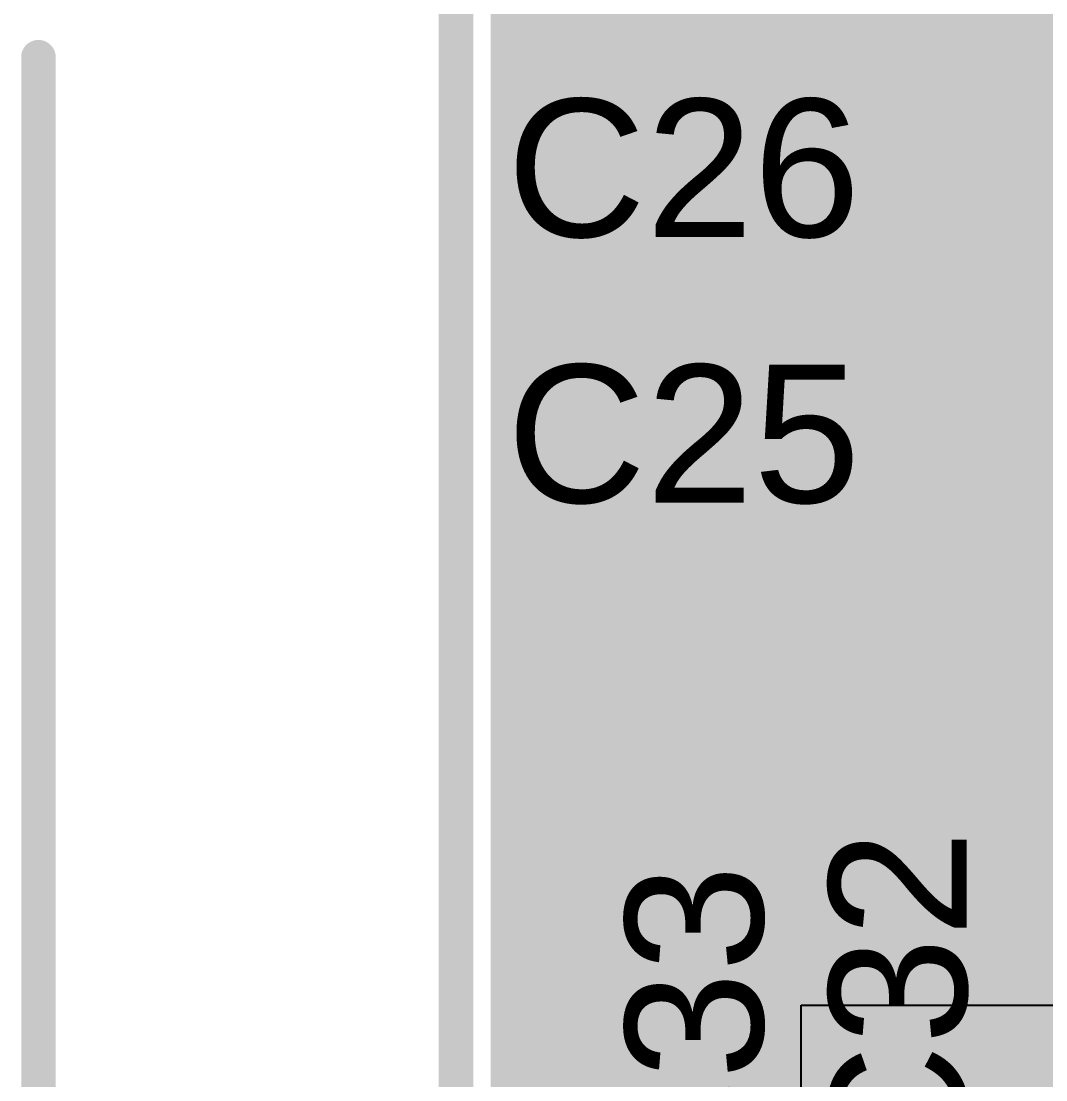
# Model space of a CAD drawing. Header units: millimetres. Extents: x -0.21 to 3.18, y -0.07 to 2.49.
# Drawn here: x -0.185 to 0.1119, y 0.5158 to 0.8225 of the extents above; entities that cross this region are included whole.
import ezdxf

# ---------------------------------------------------------------- set-up
doc = ezdxf.new("R2010")
doc.units = ezdxf.units.MM
doc.header["$MEASUREMENT"] = 0
for name, color, linetype in [('BottomLayer', 5, 'Continuous'), ('BottomSolder', 6, 'Continuous'), ('Mechanical1', 6, 'Continuous'), ('Mechanical2', 216, 'Continuous'), ('TopLayer', 1, 'Continuous'), ('TopOverlay', 2, 'Continuous'), ('TopPaste', 8, 'Continuous'), ('TopSolder', 216, 'Continuous'), ('ViaHoleLayer', 16, 'Continuous')]:
    doc.layers.add(name, color=color, linetype=linetype)
doc.styles.add('Arial', font='', dxfattribs={"height": 0.2})
doc.styles.get('Arial').set_extended_font_data('Arial')

# ---------------------------------------------------------------- blocks, each defined once
blk = doc.blocks.new('C___0805_107')
at = {"layer": 'TopLayer'}
for points in [[(-0.06, 0.03), (-0.02, 0.03), (-0.02, -0.03), (-0.06, -0.03)], [(0.02, 0.03), (0.06, 0.03), (0.06, -0.03), (0.02, -0.03)]]:
    blk.add_hatch(color=1, dxfattribs=at).paths.add_polyline_path(points)
at = {"layer": 'TopPaste'}
for points in [[(-0.06, 0.03), (-0.02, 0.03), (-0.02, -0.03), (-0.06, -0.03)], [(0.02, 0.03), (0.06, 0.03), (0.06, -0.03), (0.02, -0.03)]]:
    blk.add_hatch(color=8, dxfattribs=at).paths.add_polyline_path(points)
at = {"layer": 'TopSolder'}
for points in [[(-0.06276, 0.03276), (-0.01724, 0.03276), (-0.01724, -0.03276), (-0.06276, -0.03276)], [(0.01724, 0.03276), (0.06276, 0.03276), (0.06276, -0.03276), (0.01724, -0.03276)]]:
    blk.add_hatch(color=216, dxfattribs=at).paths.add_polyline_path(points)
at = {"layer": 'TopOverlay', "const_width": 0.005}
for points in [[(-0.064, 0.034), (-0.064, -0.034)], [(-0.024, 0.034), (-0.064, 0.034)], [(0.064, 0.034), (0.024, 0.034)], [(0.064, 0.034), (0.064, -0.034)], [(-0.024, -0.034), (-0.064, -0.034)], [(0.064, -0.034), (0.024, -0.034)]]:
    blk.add_lwpolyline(points, dxfattribs=at)
at = {"layer": 'TopOverlay', "const_width": 0.0025}
for points in [[(-0.06525, 0.034, 1), (-0.06275, 0.034, 1)], [(-0.06525, 0.034, 1), (-0.06275, 0.034, 1)], [(-0.02525, 0.034, 1), (-0.02275, 0.034, 1)], [(0.02275, 0.034, 1), (0.02525, 0.034, 1)], [(0.06275, 0.034, 1), (0.06525, 0.034, 1)], [(0.06275, 0.034, 1), (0.06525, 0.034, 1)], [(-0.06525, -0.034, 1), (-0.06275, -0.034, 1)], [(-0.06525, -0.034, 1), (-0.06275, -0.034, 1)], [(-0.02525, -0.034, 1), (-0.02275, -0.034, 1)], [(0.02275, -0.034, 1), (0.02525, -0.034, 1)], [(0.06275, -0.034, 1), (0.06525, -0.034, 1)], [(0.06275, -0.034, 1), (0.06525, -0.034, 1)]]:
    blk.add_lwpolyline(points, format="xyb", close=True, dxfattribs=at)
blk = doc.blocks.new('C___0805_108')
at = {"layer": 'TopLayer'}
for points in [[(-0.06, 0.03), (-0.02, 0.03), (-0.02, -0.03), (-0.06, -0.03)], [(0.02, 0.03), (0.06, 0.03), (0.06, -0.03), (0.02, -0.03)]]:
    blk.add_hatch(color=1, dxfattribs=at).paths.add_polyline_path(points)
at = {"layer": 'TopPaste'}
for points in [[(-0.06, 0.03), (-0.02, 0.03), (-0.02, -0.03), (-0.06, -0.03)], [(0.02, 0.03), (0.06, 0.03), (0.06, -0.03), (0.02, -0.03)]]:
    blk.add_hatch(color=8, dxfattribs=at).paths.add_polyline_path(points)
at = {"layer": 'TopSolder'}
for points in [[(-0.06276, 0.03276), (-0.01724, 0.03276), (-0.01724, -0.03276), (-0.06276, -0.03276)], [(0.01724, 0.03276), (0.06276, 0.03276), (0.06276, -0.03276), (0.01724, -0.03276)]]:
    blk.add_hatch(color=216, dxfattribs=at).paths.add_polyline_path(points)
at = {"layer": 'TopOverlay', "const_width": 0.005}
for points in [[(-0.024, 0.034), (-0.064, 0.034)], [(-0.064, 0.034), (-0.064, -0.034)], [(0.064, 0.034), (0.024, 0.034)], [(0.064, 0.034), (0.064, -0.034)], [(-0.024, -0.034), (-0.064, -0.034)], [(0.064, -0.034), (0.024, -0.034)]]:
    blk.add_lwpolyline(points, dxfattribs=at)
at = {"layer": 'TopOverlay', "const_width": 0.0025}
for points in [[(-0.06525, 0.034, 1), (-0.06275, 0.034, 1)], [(-0.06525, 0.034, 1), (-0.06275, 0.034, 1)], [(-0.02525, 0.034, 1), (-0.02275, 0.034, 1)], [(0.02275, 0.034, 1), (0.02525, 0.034, 1)], [(0.06275, 0.034, 1), (0.06525, 0.034, 1)], [(0.06275, 0.034, 1), (0.06525, 0.034, 1)], [(-0.06525, -0.034, 1), (-0.06275, -0.034, 1)], [(-0.06525, -0.034, 1), (-0.06275, -0.034, 1)], [(-0.02525, -0.034, 1), (-0.02275, -0.034, 1)], [(0.02275, -0.034, 1), (0.02525, -0.034, 1)], [(0.06275, -0.034, 1), (0.06525, -0.034, 1)], [(0.06275, -0.034, 1), (0.06525, -0.034, 1)]]:
    blk.add_lwpolyline(points, format="xyb", close=True, dxfattribs=at)

msp = doc.modelspace()

# ---------------------------------------------------------------- hatches: boundary and pattern name
at = {"layer": 'BottomLayer'}
msp.add_hatch(color=5, dxfattribs=at).paths.add_polyline_path([(0.014, 0.54458), (0.172, 0.54458), (0.172, 1.012), (0.014, 1.012)])
h = msp.add_hatch(color=5, dxfattribs=at)
edge = h.paths.add_edge_path()
edge.add_arc((0.037, 0.80843), 0.01181, 0, 360)
h = msp.add_hatch(color=5, dxfattribs=at)
edge = h.paths.add_edge_path()
edge.add_arc((0.064, 0.80843), 0.01181, 0, 360)
h = msp.add_hatch(color=5, dxfattribs=at)
edge = h.paths.add_edge_path()
edge.add_arc((0.091, 0.80843), 0.01181, 0, 360)
h = msp.add_hatch(color=5, dxfattribs=at)
edge = h.paths.add_edge_path()
edge.add_arc((0.037, 0.7815), 0.01181, 0, 360)
h = msp.add_hatch(color=5, dxfattribs=at)
edge = h.paths.add_edge_path()
edge.add_arc((0.064, 0.7815), 0.01181, 0, 360)
h = msp.add_hatch(color=5, dxfattribs=at)
edge = h.paths.add_edge_path()
edge.add_arc((0.091, 0.7815), 0.01181, 0, 360)
h = msp.add_hatch(color=5, dxfattribs=at)
edge = h.paths.add_edge_path()
edge.add_arc((0.037, 0.75457), 0.01181, 0, 360)
h = msp.add_hatch(color=5, dxfattribs=at)
edge = h.paths.add_edge_path()
edge.add_arc((0.064, 0.75457), 0.01181, 0, 360)
h = msp.add_hatch(color=5, dxfattribs=at)
edge = h.paths.add_edge_path()
edge.add_arc((0.091, 0.75457), 0.01181, 0, 360)
h = msp.add_hatch(color=5, dxfattribs=at)
edge = h.paths.add_edge_path()
edge.add_arc((0.037, 0.72764), 0.01181, 0, 360)
h = msp.add_hatch(color=5, dxfattribs=at)
edge = h.paths.add_edge_path()
edge.add_arc((0.064, 0.72764), 0.01181, 0, 360)
h = msp.add_hatch(color=5, dxfattribs=at)
edge = h.paths.add_edge_path()
edge.add_arc((0.091, 0.72764), 0.01181, 0, 360)
h = msp.add_hatch(color=5, dxfattribs=at)
edge = h.paths.add_edge_path()
edge.add_arc((0.037, 0.70071), 0.01181, 0, 360)
h = msp.add_hatch(color=5, dxfattribs=at)
edge = h.paths.add_edge_path()
edge.add_arc((0.064, 0.70071), 0.01181, 0, 360)
h = msp.add_hatch(color=5, dxfattribs=at)
edge = h.paths.add_edge_path()
edge.add_arc((0.091, 0.70071), 0.01181, 0, 360)
h = msp.add_hatch(color=5, dxfattribs=at)
edge = h.paths.add_edge_path()
edge.add_arc((0.037, 0.67379), 0.01181, 0, 360)
h = msp.add_hatch(color=5, dxfattribs=at)
edge = h.paths.add_edge_path()
edge.add_arc((0.064, 0.67379), 0.01181, 0, 360)
h = msp.add_hatch(color=5, dxfattribs=at)
edge = h.paths.add_edge_path()
edge.add_arc((0.091, 0.67379), 0.01181, 0, 360)
h = msp.add_hatch(color=5, dxfattribs=at)
edge = h.paths.add_edge_path()
edge.add_arc((0.037, 0.64686), 0.01181, 0, 360)
h = msp.add_hatch(color=5, dxfattribs=at)
edge = h.paths.add_edge_path()
edge.add_arc((0.064, 0.64686), 0.01181, 0, 360)
h = msp.add_hatch(color=5, dxfattribs=at)
edge = h.paths.add_edge_path()
edge.add_arc((0.091, 0.64686), 0.01181, 0, 360)
h = msp.add_hatch(color=5, dxfattribs=at)
edge = h.paths.add_edge_path()
edge.add_arc((0.037, 0.61993), 0.01181, 0, 360)
h = msp.add_hatch(color=5, dxfattribs=at)
edge = h.paths.add_edge_path()
edge.add_arc((0.064, 0.61993), 0.01181, 0, 360)
h = msp.add_hatch(color=5, dxfattribs=at)
edge = h.paths.add_edge_path()
edge.add_arc((0.091, 0.61993), 0.01181, 0, 360)
h = msp.add_hatch(color=5, dxfattribs=at)
edge = h.paths.add_edge_path()
edge.add_arc((0.037, 0.593), 0.01181, 0, 360)
h = msp.add_hatch(color=5, dxfattribs=at)
edge = h.paths.add_edge_path()
edge.add_arc((0.064, 0.593), 0.01181, 0, 360)
h = msp.add_hatch(color=5, dxfattribs=at)
edge = h.paths.add_edge_path()
edge.add_arc((0.091, 0.593), 0.01181, 0, 360)
at = {"layer": 'BottomSolder'}
h = msp.add_hatch(color=6, dxfattribs=at)
edge = h.paths.add_edge_path()
edge.add_arc((0.037, 0.83536), 0.01581, 0, 360)
h = msp.add_hatch(color=6, dxfattribs=at)
edge = h.paths.add_edge_path()
edge.add_arc((0.064, 0.83536), 0.01581, 0, 360)
h = msp.add_hatch(color=6, dxfattribs=at)
edge = h.paths.add_edge_path()
edge.add_arc((0.091, 0.83536), 0.01581, 0, 360)
h = msp.add_hatch(color=6, dxfattribs=at)
edge = h.paths.add_edge_path()
edge.add_arc((0.037, 0.80843), 0.01581, 0, 360)
h = msp.add_hatch(color=6, dxfattribs=at)
edge = h.paths.add_edge_path()
edge.add_arc((0.064, 0.80843), 0.01581, 0, 360)
h = msp.add_hatch(color=6, dxfattribs=at)
edge = h.paths.add_edge_path()
edge.add_arc((0.091, 0.80843), 0.01581, 0, 360)
h = msp.add_hatch(color=6, dxfattribs=at)
edge = h.paths.add_edge_path()
edge.add_arc((0.037, 0.7815), 0.01581, 0, 360)
h = msp.add_hatch(color=6, dxfattribs=at)
edge = h.paths.add_edge_path()
edge.add_arc((0.064, 0.7815), 0.01581, 0, 360)
h = msp.add_hatch(color=6, dxfattribs=at)
edge = h.paths.add_edge_path()
edge.add_arc((0.091, 0.7815), 0.01581, 0, 360)
h = msp.add_hatch(color=6, dxfattribs=at)
edge = h.paths.add_edge_path()
edge.add_arc((0.037, 0.75457), 0.01581, 0, 360)
h = msp.add_hatch(color=6, dxfattribs=at)
edge = h.paths.add_edge_path()
edge.add_arc((0.064, 0.75457), 0.01581, 0, 360)
h = msp.add_hatch(color=6, dxfattribs=at)
edge = h.paths.add_edge_path()
edge.add_arc((0.091, 0.75457), 0.01581, 0, 360)
h = msp.add_hatch(color=6, dxfattribs=at)
edge = h.paths.add_edge_path()
edge.add_arc((0.037, 0.72764), 0.01581, 0, 360)
h = msp.add_hatch(color=6, dxfattribs=at)
edge = h.paths.add_edge_path()
edge.add_arc((0.064, 0.72764), 0.01581, 0, 360)
h = msp.add_hatch(color=6, dxfattribs=at)
edge = h.paths.add_edge_path()
edge.add_arc((0.091, 0.72764), 0.01581, 0, 360)
h = msp.add_hatch(color=6, dxfattribs=at)
edge = h.paths.add_edge_path()
edge.add_arc((0.037, 0.70071), 0.01581, 0, 360)
h = msp.add_hatch(color=6, dxfattribs=at)
edge = h.paths.add_edge_path()
edge.add_arc((0.064, 0.70071), 0.01581, 0, 360)
h = msp.add_hatch(color=6, dxfattribs=at)
edge = h.paths.add_edge_path()
edge.add_arc((0.091, 0.70071), 0.01581, 0, 360)
h = msp.add_hatch(color=6, dxfattribs=at)
edge = h.paths.add_edge_path()
edge.add_arc((0.037, 0.67379), 0.01581, 0, 360)
h = msp.add_hatch(color=6, dxfattribs=at)
edge = h.paths.add_edge_path()
edge.add_arc((0.064, 0.67379), 0.01581, 0, 360)
h = msp.add_hatch(color=6, dxfattribs=at)
edge = h.paths.add_edge_path()
edge.add_arc((0.091, 0.67379), 0.01581, 0, 360)
h = msp.add_hatch(color=6, dxfattribs=at)
edge = h.paths.add_edge_path()
edge.add_arc((0.037, 0.64686), 0.01581, 0, 360)
h = msp.add_hatch(color=6, dxfattribs=at)
edge = h.paths.add_edge_path()
edge.add_arc((0.064, 0.64686), 0.01581, 0, 360)
h = msp.add_hatch(color=6, dxfattribs=at)
edge = h.paths.add_edge_path()
edge.add_arc((0.091, 0.64686), 0.01581, 0, 360)
h = msp.add_hatch(color=6, dxfattribs=at)
edge = h.paths.add_edge_path()
edge.add_arc((0.037, 0.61993), 0.01581, 0, 360)
h = msp.add_hatch(color=6, dxfattribs=at)
edge = h.paths.add_edge_path()
edge.add_arc((0.064, 0.61993), 0.01581, 0, 360)
h = msp.add_hatch(color=6, dxfattribs=at)
edge = h.paths.add_edge_path()
edge.add_arc((0.091, 0.61993), 0.01581, 0, 360)
h = msp.add_hatch(color=6, dxfattribs=at)
edge = h.paths.add_edge_path()
edge.add_arc((0.037, 0.593), 0.01581, 0, 360)
h = msp.add_hatch(color=6, dxfattribs=at)
edge = h.paths.add_edge_path()
edge.add_arc((0.064, 0.593), 0.01581, 0, 360)
h = msp.add_hatch(color=6, dxfattribs=at)
edge = h.paths.add_edge_path()
edge.add_arc((0.091, 0.593), 0.01581, 0, 360)
at = {"layer": 'TopLayer'}
msp.add_hatch(color=1, dxfattribs=at).paths.add_polyline_path([(0.17, 0.481), (0.17, 1.071), (-0.049, 1.071), (-0.049, 0.481)])
h = msp.add_hatch(color=1, dxfattribs=at)
edge = h.paths.add_edge_path()
edge.add_arc((0.037, 0.80843), 0.01181, 0, 360)
h = msp.add_hatch(color=1, dxfattribs=at)
edge = h.paths.add_edge_path()
edge.add_arc((0.064, 0.80843), 0.01181, 0, 360)
h = msp.add_hatch(color=1, dxfattribs=at)
edge = h.paths.add_edge_path()
edge.add_arc((0.091, 0.80843), 0.01181, 0, 360)
h = msp.add_hatch(color=1, dxfattribs=at)
edge = h.paths.add_edge_path()
edge.add_arc((0.037, 0.7815), 0.01181, 0, 360)
h = msp.add_hatch(color=1, dxfattribs=at)
edge = h.paths.add_edge_path()
edge.add_arc((0.064, 0.7815), 0.01181, 0, 360)
h = msp.add_hatch(color=1, dxfattribs=at)
edge = h.paths.add_edge_path()
edge.add_arc((0.091, 0.7815), 0.01181, 0, 360)
h = msp.add_hatch(color=1, dxfattribs=at)
edge = h.paths.add_edge_path()
edge.add_arc((0.037, 0.75457), 0.01181, 0, 360)
h = msp.add_hatch(color=1, dxfattribs=at)
edge = h.paths.add_edge_path()
edge.add_arc((0.064, 0.75457), 0.01181, 0, 360)
h = msp.add_hatch(color=1, dxfattribs=at)
edge = h.paths.add_edge_path()
edge.add_arc((0.091, 0.75457), 0.01181, 0, 360)
h = msp.add_hatch(color=1, dxfattribs=at)
edge = h.paths.add_edge_path()
edge.add_arc((0.037, 0.72764), 0.01181, 0, 360)
h = msp.add_hatch(color=1, dxfattribs=at)
edge = h.paths.add_edge_path()
edge.add_arc((0.064, 0.72764), 0.01181, 0, 360)
h = msp.add_hatch(color=1, dxfattribs=at)
edge = h.paths.add_edge_path()
edge.add_arc((0.091, 0.72764), 0.01181, 0, 360)
h = msp.add_hatch(color=1, dxfattribs=at)
edge = h.paths.add_edge_path()
edge.add_arc((0.037, 0.70071), 0.01181, 0, 360)
h = msp.add_hatch(color=1, dxfattribs=at)
edge = h.paths.add_edge_path()
edge.add_arc((0.064, 0.70071), 0.01181, 0, 360)
h = msp.add_hatch(color=1, dxfattribs=at)
edge = h.paths.add_edge_path()
edge.add_arc((0.091, 0.70071), 0.01181, 0, 360)
h = msp.add_hatch(color=1, dxfattribs=at)
edge = h.paths.add_edge_path()
edge.add_arc((0.037, 0.67379), 0.01181, 0, 360)
h = msp.add_hatch(color=1, dxfattribs=at)
edge = h.paths.add_edge_path()
edge.add_arc((0.064, 0.67379), 0.01181, 0, 360)
h = msp.add_hatch(color=1, dxfattribs=at)
edge = h.paths.add_edge_path()
edge.add_arc((0.091, 0.67379), 0.01181, 0, 360)
h = msp.add_hatch(color=1, dxfattribs=at)
edge = h.paths.add_edge_path()
edge.add_arc((0.037, 0.64686), 0.01181, 0, 360)
h = msp.add_hatch(color=1, dxfattribs=at)
edge = h.paths.add_edge_path()
edge.add_arc((0.064, 0.64686), 0.01181, 0, 360)
h = msp.add_hatch(color=1, dxfattribs=at)
edge = h.paths.add_edge_path()
edge.add_arc((0.091, 0.64686), 0.01181, 0, 360)
h = msp.add_hatch(color=1, dxfattribs=at)
edge = h.paths.add_edge_path()
edge.add_arc((0.037, 0.61993), 0.01181, 0, 360)
h = msp.add_hatch(color=1, dxfattribs=at)
edge = h.paths.add_edge_path()
edge.add_arc((0.064, 0.61993), 0.01181, 0, 360)
h = msp.add_hatch(color=1, dxfattribs=at)
edge = h.paths.add_edge_path()
edge.add_arc((0.091, 0.61993), 0.01181, 0, 360)
h = msp.add_hatch(color=1, dxfattribs=at)
edge = h.paths.add_edge_path()
edge.add_arc((0.037, 0.593), 0.01181, 0, 360)
h = msp.add_hatch(color=1, dxfattribs=at)
edge = h.paths.add_edge_path()
edge.add_arc((0.064, 0.593), 0.01181, 0, 360)
h = msp.add_hatch(color=1, dxfattribs=at)
edge = h.paths.add_edge_path()
edge.add_arc((0.091, 0.593), 0.01181, 0, 360)
at = {"layer": 'TopSolder'}
h = msp.add_hatch(color=216, dxfattribs=at)
edge = h.paths.add_edge_path()
edge.add_arc((0.037, 0.83536), 0.01581, 0, 360)
h = msp.add_hatch(color=216, dxfattribs=at)
edge = h.paths.add_edge_path()
edge.add_arc((0.064, 0.83536), 0.01581, 0, 360)
h = msp.add_hatch(color=216, dxfattribs=at)
edge = h.paths.add_edge_path()
edge.add_arc((0.091, 0.83536), 0.01581, 0, 360)
h = msp.add_hatch(color=216, dxfattribs=at)
edge = h.paths.add_edge_path()
edge.add_arc((0.037, 0.80843), 0.01581, 0, 360)
h = msp.add_hatch(color=216, dxfattribs=at)
edge = h.paths.add_edge_path()
edge.add_arc((0.064, 0.80843), 0.01581, 0, 360)
h = msp.add_hatch(color=216, dxfattribs=at)
edge = h.paths.add_edge_path()
edge.add_arc((0.091, 0.80843), 0.01581, 0, 360)
h = msp.add_hatch(color=216, dxfattribs=at)
edge = h.paths.add_edge_path()
edge.add_arc((0.037, 0.7815), 0.01581, 0, 360)
h = msp.add_hatch(color=216, dxfattribs=at)
edge = h.paths.add_edge_path()
edge.add_arc((0.064, 0.7815), 0.01581, 0, 360)
h = msp.add_hatch(color=216, dxfattribs=at)
edge = h.paths.add_edge_path()
edge.add_arc((0.091, 0.7815), 0.01581, 0, 360)
h = msp.add_hatch(color=216, dxfattribs=at)
edge = h.paths.add_edge_path()
edge.add_arc((0.037, 0.75457), 0.01581, 0, 360)
h = msp.add_hatch(color=216, dxfattribs=at)
edge = h.paths.add_edge_path()
edge.add_arc((0.064, 0.75457), 0.01581, 0, 360)
h = msp.add_hatch(color=216, dxfattribs=at)
edge = h.paths.add_edge_path()
edge.add_arc((0.091, 0.75457), 0.01581, 0, 360)
h = msp.add_hatch(color=216, dxfattribs=at)
edge = h.paths.add_edge_path()
edge.add_arc((0.037, 0.72764), 0.01581, 0, 360)
h = msp.add_hatch(color=216, dxfattribs=at)
edge = h.paths.add_edge_path()
edge.add_arc((0.064, 0.72764), 0.01581, 0, 360)
h = msp.add_hatch(color=216, dxfattribs=at)
edge = h.paths.add_edge_path()
edge.add_arc((0.091, 0.72764), 0.01581, 0, 360)
h = msp.add_hatch(color=216, dxfattribs=at)
edge = h.paths.add_edge_path()
edge.add_arc((0.037, 0.70071), 0.01581, 0, 360)
h = msp.add_hatch(color=216, dxfattribs=at)
edge = h.paths.add_edge_path()
edge.add_arc((0.064, 0.70071), 0.01581, 0, 360)
h = msp.add_hatch(color=216, dxfattribs=at)
edge = h.paths.add_edge_path()
edge.add_arc((0.091, 0.70071), 0.01581, 0, 360)
h = msp.add_hatch(color=216, dxfattribs=at)
edge = h.paths.add_edge_path()
edge.add_arc((0.037, 0.67379), 0.01581, 0, 360)
h = msp.add_hatch(color=216, dxfattribs=at)
edge = h.paths.add_edge_path()
edge.add_arc((0.064, 0.67379), 0.01581, 0, 360)
h = msp.add_hatch(color=216, dxfattribs=at)
edge = h.paths.add_edge_path()
edge.add_arc((0.091, 0.67379), 0.01581, 0, 360)
h = msp.add_hatch(color=216, dxfattribs=at)
edge = h.paths.add_edge_path()
edge.add_arc((0.037, 0.64686), 0.01581, 0, 360)
h = msp.add_hatch(color=216, dxfattribs=at)
edge = h.paths.add_edge_path()
edge.add_arc((0.064, 0.64686), 0.01581, 0, 360)
h = msp.add_hatch(color=216, dxfattribs=at)
edge = h.paths.add_edge_path()
edge.add_arc((0.091, 0.64686), 0.01581, 0, 360)
h = msp.add_hatch(color=216, dxfattribs=at)
edge = h.paths.add_edge_path()
edge.add_arc((0.037, 0.61993), 0.01581, 0, 360)
h = msp.add_hatch(color=216, dxfattribs=at)
edge = h.paths.add_edge_path()
edge.add_arc((0.064, 0.61993), 0.01581, 0, 360)
h = msp.add_hatch(color=216, dxfattribs=at)
edge = h.paths.add_edge_path()
edge.add_arc((0.091, 0.61993), 0.01581, 0, 360)
h = msp.add_hatch(color=216, dxfattribs=at)
edge = h.paths.add_edge_path()
edge.add_arc((0.037, 0.593), 0.01581, 0, 360)
h = msp.add_hatch(color=216, dxfattribs=at)
edge = h.paths.add_edge_path()
edge.add_arc((0.064, 0.593), 0.01581, 0, 360)
h = msp.add_hatch(color=216, dxfattribs=at)
edge = h.paths.add_edge_path()
edge.add_arc((0.091, 0.593), 0.01581, 0, 360)
at = {"layer": 'ViaHoleLayer'}
h = msp.add_hatch(color=16, dxfattribs=at)
edge = h.paths.add_edge_path()
edge.add_arc((0.037, 0.80843), 0.00591, 0, 360)
h = msp.add_hatch(color=16, dxfattribs=at)
edge = h.paths.add_edge_path()
edge.add_arc((0.064, 0.80843), 0.00591, 0, 360)
h = msp.add_hatch(color=16, dxfattribs=at)
edge = h.paths.add_edge_path()
edge.add_arc((0.091, 0.80843), 0.00591, 0, 360)
h = msp.add_hatch(color=16, dxfattribs=at)
edge = h.paths.add_edge_path()
edge.add_arc((0.037, 0.7815), 0.00591, 0, 360)
h = msp.add_hatch(color=16, dxfattribs=at)
edge = h.paths.add_edge_path()
edge.add_arc((0.064, 0.7815), 0.00591, 0, 360)
h = msp.add_hatch(color=16, dxfattribs=at)
edge = h.paths.add_edge_path()
edge.add_arc((0.091, 0.7815), 0.00591, 0, 360)
h = msp.add_hatch(color=16, dxfattribs=at)
edge = h.paths.add_edge_path()
edge.add_arc((0.037, 0.75457), 0.00591, 0, 360)
h = msp.add_hatch(color=16, dxfattribs=at)
edge = h.paths.add_edge_path()
edge.add_arc((0.064, 0.75457), 0.00591, 0, 360)
h = msp.add_hatch(color=16, dxfattribs=at)
edge = h.paths.add_edge_path()
edge.add_arc((0.091, 0.75457), 0.00591, 0, 360)
h = msp.add_hatch(color=16, dxfattribs=at)
edge = h.paths.add_edge_path()
edge.add_arc((0.037, 0.72764), 0.00591, 0, 360)
h = msp.add_hatch(color=16, dxfattribs=at)
edge = h.paths.add_edge_path()
edge.add_arc((0.064, 0.72764), 0.00591, 0, 360)
h = msp.add_hatch(color=16, dxfattribs=at)
edge = h.paths.add_edge_path()
edge.add_arc((0.091, 0.72764), 0.00591, 0, 360)
h = msp.add_hatch(color=16, dxfattribs=at)
edge = h.paths.add_edge_path()
edge.add_arc((0.037, 0.70071), 0.00591, 0, 360)
h = msp.add_hatch(color=16, dxfattribs=at)
edge = h.paths.add_edge_path()
edge.add_arc((0.064, 0.70071), 0.00591, 0, 360)
h = msp.add_hatch(color=16, dxfattribs=at)
edge = h.paths.add_edge_path()
edge.add_arc((0.091, 0.70071), 0.00591, 0, 360)
h = msp.add_hatch(color=16, dxfattribs=at)
edge = h.paths.add_edge_path()
edge.add_arc((0.037, 0.67379), 0.00591, 0, 360)
h = msp.add_hatch(color=16, dxfattribs=at)
edge = h.paths.add_edge_path()
edge.add_arc((0.064, 0.67379), 0.00591, 0, 360)
h = msp.add_hatch(color=16, dxfattribs=at)
edge = h.paths.add_edge_path()
edge.add_arc((0.091, 0.67379), 0.00591, 0, 360)
h = msp.add_hatch(color=16, dxfattribs=at)
edge = h.paths.add_edge_path()
edge.add_arc((0.037, 0.64686), 0.00591, 0, 360)
h = msp.add_hatch(color=16, dxfattribs=at)
edge = h.paths.add_edge_path()
edge.add_arc((0.064, 0.64686), 0.00591, 0, 360)
h = msp.add_hatch(color=16, dxfattribs=at)
edge = h.paths.add_edge_path()
edge.add_arc((0.091, 0.64686), 0.00591, 0, 360)
h = msp.add_hatch(color=16, dxfattribs=at)
edge = h.paths.add_edge_path()
edge.add_arc((0.037, 0.61993), 0.00591, 0, 360)
h = msp.add_hatch(color=16, dxfattribs=at)
edge = h.paths.add_edge_path()
edge.add_arc((0.064, 0.61993), 0.00591, 0, 360)
h = msp.add_hatch(color=16, dxfattribs=at)
edge = h.paths.add_edge_path()
edge.add_arc((0.091, 0.61993), 0.00591, 0, 360)
h = msp.add_hatch(color=16, dxfattribs=at)
edge = h.paths.add_edge_path()
edge.add_arc((0.037, 0.593), 0.00591, 0, 360)
h = msp.add_hatch(color=16, dxfattribs=at)
edge = h.paths.add_edge_path()
edge.add_arc((0.064, 0.593), 0.00591, 0, 360)
h = msp.add_hatch(color=16, dxfattribs=at)
edge = h.paths.add_edge_path()
edge.add_arc((0.091, 0.593), 0.00591, 0, 360)

# ---------------------------------------------------------------- linework, layer by layer
at = {"layer": 'BottomLayer'}
for p, q in [((0.041, 0.51156), (0.041, 0.53745)), ((0.041, 0.53745), (0.172, 0.53745))]:
    msp.add_line(p, q, dxfattribs=at)
at = {"layer": 'BottomLayer', "const_width": 0.025}
for points in [[(-0.012, 0.53644), (-0.012, 1.062)], [(-0.012, 0.53644), (0.068, 0.45644)]]:
    msp.add_lwpolyline(points, dxfattribs=at)
at = {"layer": 'BottomLayer', "const_width": 0.0125}
msp.add_lwpolyline([(-0.01825, 0.53644, 1), (-0.00575, 0.53644, 1)], format="xyb", close=True, dxfattribs=at)
msp.add_lwpolyline([(-0.01825, 0.53644, 1), (-0.00575, 0.53644, 1)], format="xyb", close=True, dxfattribs=at)
at = {"layer": 'Mechanical1', "const_width": 0.01}
msp.add_lwpolyline([(-0.18, -0.06), (-0.18, 0.81209)], dxfattribs=at)
at = {"layer": 'Mechanical1', "const_width": 0.005}
msp.add_lwpolyline([(-0.1825, 0.81209, 1), (-0.1775, 0.81209, 1)], format="xyb", close=True, dxfattribs=at)
at = {"layer": 'Mechanical2', "const_width": 0.01}
msp.add_lwpolyline([(-0.059, -0.06), (-0.059, 2.288)], dxfattribs=at)

# ---------------------------------------------------------------- block references
at = {"rotation": 180}
for name, p in [('C___0805_107', (0.17, 0.785)), ('C___0805_108', (0.17, 0.706))]:
    msp.add_blockref(name, p, dxfattribs=at)

# ---------------------------------------------------------------- texts
at = {"layer": 'TopOverlay', "style": 'Arial'}
for s, p in [('C26', (-0.04432, 0.76001)), ('C25', (-0.04432, 0.68301))]:
    msp.add_text(s, height=0.04, dxfattribs=at).set_placement(p)
for s, p in [('C32', (0.08899, 0.48568)), ('C33', (0.02999, 0.47568))]:
    msp.add_text(s, height=0.04, rotation=90, dxfattribs=at).set_placement(p)

doc.saveas('drawing.dxf')
